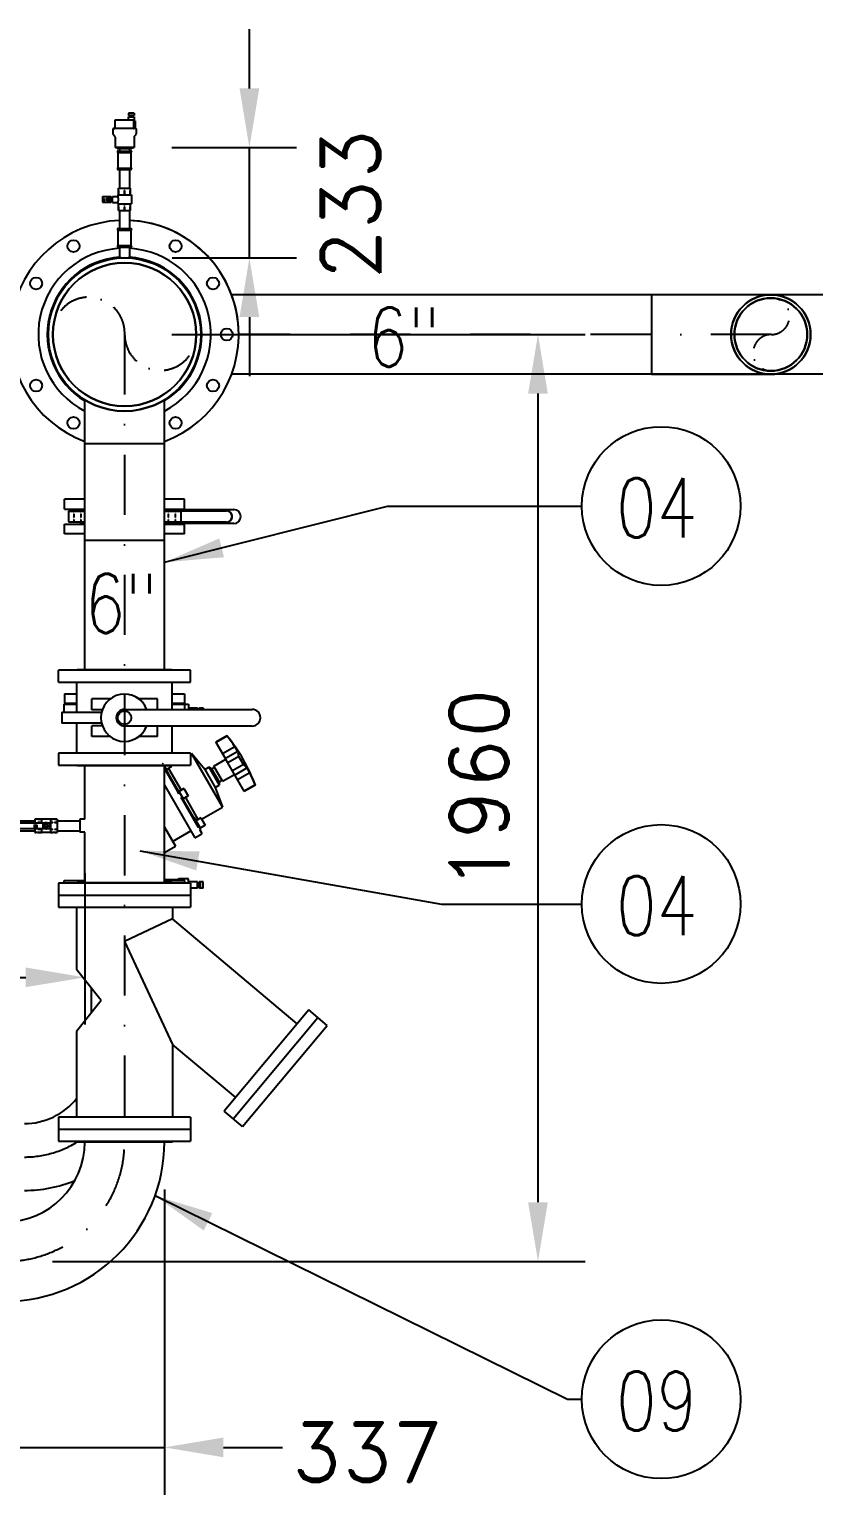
# Model space of a CAD drawing. Header units: millimetres. Extents: x -312439 to 477422, y -331570 to 212570.
# Drawn here: x 355449 to 357108, y 163460 to 166558 of the extents above; entities that cross this region are included whole.
import ezdxf

# ---------------------------------------------------------------- set-up
doc = ezdxf.new("R2010")
doc.units = ezdxf.units.MM
doc.linetypes.add('DASHDOT', pattern=[25.4, 12.7, -6.35, 0, -6.35])
doc.linetypes.add('DASHED', pattern=[0.75, 0.5, -0.25])
doc.layers.add('ARCONDTEXTO', color=4, linetype='Continuous')
doc.layers.add('TEXTO FORMATO', color=4, linetype='Continuous')
doc.styles.add('ROMAND', font='ROMAND.SHX')
doc.styles.add('ROMANS', font='romans.shx', dxfattribs={"height": 187.5})
doc.dimstyles.new('1-50 (MILIMETRO)', dxfattribs={"dimscale": 0, "dimtxt": 125, "dimasz": 125, "dimexe": 100, "dimexo": 100, "dimgap": 50, "dimtad": 0, "dimdec": 0, "dimzin": 0, "dimdsep": 46, "dimtxsty": 'ROMAND', "dimcen": -390, "dimclrd": 1, "dimclre": 1, "dimclrt": 3, "dimadec": 0, "dimazin": 0, "dimtfac": 1, "dimtdec": 0, "dimtix": 1, "dimtmove": 2, "dimatfit": 2, "dimfxl": 1, "dimtvp": 1, "dimtolj": 1, "dimtzin": 0, "dimarcsym": 0})

# ---------------------------------------------------------------- blocks, each defined once
blk = doc.blocks.new('*D125')
at = {"color": 1, "lineweight": -2, "transparency": 16777216}
for p, q in [((355750.2, 165913.1), (356624.7, 165913.1)), ((356524.7, 164078.4), (356524.7, 165788.1)), ((355497.7, 163953.4), (356624.7, 163953.4))]:
    blk.add_line(p, q, dxfattribs=at)
at = {"color": 1, "transparency": 16777216}
for points in [[(356503.8, 165788.1), (356545.5, 165788.1), (356524.7, 165913.1)], [(356503.8, 164078.4), (356545.5, 164078.4), (356524.7, 163953.4)]]:
    blk.add_solid(points, dxfattribs=at)
at = {"layer": 'Defpoints', "color": 0, "transparency": 16777216}
for p in [(355650.2, 165913.1), (356524.7, 165913.1), (355397.7, 163953.4)]:
    blk.add_point(p, dxfattribs=at)
at = {"color": 3, "transparency": 16777216, "insert": (356399.7, 164951.9), "char_height": 125, "attachment_point": 5, "rotation": 90, "style": 'ROMAND'}
blk.add_mtext('\\A1;1960', dxfattribs=at)
blk = doc.blocks.new('*D54')
at = {"color": 1, "lineweight": -2, "transparency": 16777216}
for p, q in [((354924.1, 164774.4), (354924.1, 164454)), ((355566, 164774.4), (355566, 164454)), ((355049.1, 164554), (355441, 164554))]:
    blk.add_line(p, q, dxfattribs=at)
at = {"color": 1, "transparency": 16777216}
for points in [[(355049.1, 164574.8), (355049.1, 164533.2), (354924.1, 164554)], [(355441, 164574.8), (355441, 164533.2), (355566, 164554)]]:
    blk.add_solid(points, dxfattribs=at)
at = {"layer": 'Defpoints', "color": 0, "transparency": 16777216}
for p in [(354924.1, 164874.4), (355566, 164874.4), (355566, 164554)]:
    blk.add_point(p, dxfattribs=at)
at = {"color": 3, "transparency": 16777216, "insert": (355245, 164679), "char_height": 125, "attachment_point": 5, "style": 'ROMAND'}
blk.add_mtext('\\A1;642', dxfattribs=at)
blk = doc.blocks.new('*D56')
at = {"color": 1, "lineweight": -2, "transparency": 16777216}
for p, q in [((355914.2, 166433.3), (355914.2, 166558.3)), ((355750.2, 166308.3), (356014.2, 166308.3)), ((355914.2, 166075), (355914.2, 166308.3)), ((355750.9, 166075), (356014.2, 166075)), ((355914.2, 165950), (355914.2, 165825))]:
    blk.add_line(p, q, dxfattribs=at)
at = {"color": 1, "transparency": 16777216}
for points in [[(355893.4, 166433.3), (355935.1, 166433.3), (355914.2, 166308.3)], [(355893.4, 165950), (355935.1, 165950), (355914.2, 166075)]]:
    blk.add_solid(points, dxfattribs=at)
at = {"layer": 'Defpoints', "color": 0, "transparency": 16777216}
for p in [(355650.2, 166308.3), (355914.2, 166308.3), (355650.9, 166075)]:
    blk.add_point(p, dxfattribs=at)
at = {"color": 3, "transparency": 16777216, "insert": (356128, 166187.9), "char_height": 125, "attachment_point": 5, "rotation": 90, "style": 'ROMAND'}
blk.add_mtext('\\A1;233', dxfattribs=at)
blk = doc.blocks.new('*D71')
at = {"color": 1, "lineweight": -2, "transparency": 16777216}
for p, q in [((355734.3, 164105.8), (355734.3, 163460.3)), ((355397.7, 163769.2), (355397.7, 163460.3)), ((355272.7, 163560.3), (355147.7, 163560.3)), ((355397.7, 163560.3), (355734.3, 163560.3)), ((355859.3, 163560.3), (355984.3, 163560.3))]:
    blk.add_line(p, q, dxfattribs=at)
at = {"color": 1, "transparency": 16777216}
for points in [[(355272.7, 163581.1), (355272.7, 163539.5), (355397.7, 163560.3)], [(355859.3, 163581.1), (355859.3, 163539.5), (355734.3, 163560.3)]]:
    blk.add_solid(points, dxfattribs=at)
at = {"layer": 'Defpoints', "color": 0, "transparency": 16777216}
for p in [(355734.3, 164205.8), (355397.7, 163869.2), (355734.3, 163560.3)]:
    blk.add_point(p, dxfattribs=at)
at = {"color": 3, "transparency": 16777216, "insert": (356164.1, 163550.3), "char_height": 125, "attachment_point": 5, "style": 'ROMAND'}
blk.add_mtext('\\A1;337', dxfattribs=at)

msp = doc.modelspace()

# ---------------------------------------------------------------- linework, layer by layer
at = {"color": 5, "linetype": 'Continuous', "extrusion": (0, 1, 0)}
for p, q in [((355668.782, 166366.105), (355629.896, 166366.105)), ((355629.896, 166366.105), (355629.896, 166349.967)), ((355670.419, 166380.967), (355658.207, 166380.967)), ((355658.207, 166380.967), (355658.207, 166375.936)), ((355670.419, 166375.936), (355658.207, 166375.936)), ((355658.472, 166366.105), (355658.472, 166372.946)), ((355658.472, 166372.946), (355670.504, 166372.946)), ((355661.251, 166375.936), (355661.251, 166372.946)), ((355667.726, 166375.936), (355667.726, 166372.946)), ((355668.782, 166366.105), (355668.782, 166349.967)), ((355670.419, 166380.967), (355670.419, 166375.936)), ((355670.504, 166372.946), (355670.504, 166364.44)), ((355670.504, 166364.44), (355672.875, 166364.44)), ((355672.875, 166364.44), (355672.875, 166348.251)), ((355625.587, 166347.766), (355625.587, 166336.996)), ((355629.707, 166331.338), (355625.934, 166336.013)), ((355674.276, 166348.251), (355626.072, 166348.251)), ((355670.641, 166331.338), (355674.414, 166336.013)), ((355674.761, 166347.766), (355674.761, 166336.996)), ((355630.055, 166330.355), (355630.055, 166308.263)), ((355670.293, 166308.263), (355630.055, 166308.263)), ((355634.524, 166308.243), (355630.055, 166308.263)), ((355665.824, 166308.243), (355634.524, 166308.243)), ((355634.524, 166308.243), (355634.524, 166305.385)), ((355665.824, 166305.385), (355634.524, 166305.385)), ((355636.524, 166300.843), (355663.824, 166300.843)), ((355636.524, 166300.737), (355636.524, 166300.843)), ((355636.524, 166300.737), (355663.824, 166300.737)), ((355639.404, 166305.385), (355639.404, 166300.843)), ((355660.944, 166305.385), (355660.944, 166300.843)), ((355663.824, 166300.737), (355663.824, 166300.843)), ((355665.824, 166308.243), (355670.293, 166308.263)), ((355665.824, 166308.243), (355665.824, 166305.385)), ((355670.293, 166330.355), (355670.293, 166308.263)), ((355636.524, 166297.737), (355663.824, 166297.737)), ((355636.524, 166264.949), (355636.524, 166297.737)), ((355663.824, 166264.949), (355663.824, 166297.737)), ((355636.524, 166264.949), (355663.824, 166264.949)), ((355636.524, 166261.949), (355663.824, 166261.949)), ((355636.524, 166261.843), (355636.524, 166261.949)), ((355636.524, 166261.843), (355663.824, 166261.843)), ((355639.524, 166261.843), (355639.524, 166222.096)), ((355660.824, 166261.843), (355660.824, 166222.096)), ((355663.824, 166261.843), (355663.824, 166261.949)), ((355635.852, 166208.096), (355664.496, 166208.096)), ((355635.852, 166208.096), (355635.852, 166205.072)), ((355637.674, 166222.096), (355662.674, 166222.096)), ((355637.674, 166208.096), (355637.674, 166222.096)), ((355662.674, 166208.096), (355662.674, 166222.096)), ((355664.496, 166208.096), (355664.496, 166189.096)), ((355603.674, 166204.496), (355603.674, 166192.696)), ((355603.674, 166204.496), (355621.781, 166204.496)), ((355603.674, 166192.696), (355621.781, 166192.696)), ((355612.765, 166195.795), (355612.765, 166201.397)), ((355612.765, 166201.397), (355616.432, 166201.397)), ((355612.765, 166195.795), (355616.432, 166195.795)), ((355616.432, 166203.241), (355616.432, 166193.951)), ((355616.432, 166203.241), (355618.365, 166203.241)), ((355616.432, 166193.951), (355618.365, 166193.951)), ((355618.365, 166193.951), (355618.365, 166203.241)), ((355618.365, 166201.397), (355618.831, 166201.397)), ((355618.365, 166195.795), (355618.831, 166195.795)), ((355618.831, 166204.496), (355618.831, 166192.696)), ((355621.781, 166192.696), (355621.781, 166204.496)), ((355621.781, 166201.397), (355624.506, 166201.397)), ((355621.781, 166195.795), (355624.506, 166195.795)), ((355624.506, 166192.119), (355624.506, 166205.072)), ((355624.506, 166205.072), (355635.852, 166205.072)), ((355624.506, 166192.119), (355635.852, 166192.119)), ((355635.852, 166192.119), (355635.852, 166189.096)), ((355635.852, 166189.096), (355664.496, 166189.096)), ((355637.674, 166175.096), (355637.674, 166189.096)), ((355662.674, 166175.096), (355662.674, 166189.096)), ((355637.674, 166175.096), (355662.674, 166175.096)), ((355639.524, 166175.096), (355639.524, 166136.92)), ((355660.824, 166175.096), (355660.824, 166136.92)), ((355636.524, 166136.92), (355663.824, 166136.92)), ((355636.524, 166136.814), (355636.524, 166136.92)), ((355636.524, 166136.814), (355663.824, 166136.814)), ((355636.524, 166133.814), (355663.824, 166133.814)), ((355636.524, 166101.026), (355636.524, 166133.814)), ((355663.824, 166136.814), (355663.824, 166136.92)), ((355663.824, 166101.026), (355663.824, 166133.814)), ((355636.524, 166101.026), (355663.824, 166101.026)), ((355636.524, 166098.026), (355663.824, 166098.026)), ((355636.524, 166097.92), (355636.524, 166098.026)), ((355636.524, 166097.92), (355663.824, 166097.92)), ((355639.524, 166097.92), (355639.524, 166076.249)), ((355660.824, 166097.92), (355660.824, 166076.249)), ((355663.824, 166097.92), (355663.824, 166098.026)), ((356764.728, 165997.209), (355876.537, 165997.209)), ((356764.728, 165997.216), (356764.728, 165828.909)), ((357017.178, 165997.216), (356764.728, 165997.216)), ((360903.15, 165997.204), (357018.592, 165997.204)), ((360904.563, 165828.904), (355876.539, 165828.904)), ((356764.728, 165828.909), (355876.541, 165828.909)), ((356764.728, 165828.916), (357017.178, 165828.916)), ((355566.024, 165204.844), (355566.024, 165774.741)), ((355734.324, 165204.844), (355734.324, 165774.741)), ((355566.024, 165682.418), (355734.324, 165682.418)), ((355566.024, 165564.698), (355523.174, 165564.698)), ((355523.174, 165544.098), (355523.174, 165564.698)), ((355777.174, 165564.698), (355734.324, 165564.698)), ((355777.174, 165544.098), (355777.174, 165564.698)), ((355523.174, 165544.098), (355566.024, 165544.098)), ((355531.395, 165539.298), (355566.024, 165539.298)), ((355531.395, 165539.298), (355531.395, 165517.098)), ((355557.174, 165542.498), (355566.024, 165542.498)), ((355557.174, 165539.298), (355557.174, 165542.498)), ((355557.174, 165540.898), (355566.024, 165540.898)), ((355734.324, 165544.098), (355777.174, 165544.098)), ((355734.324, 165543.202), (355880.993, 165543.202)), ((355734.324, 165542.498), (355743.174, 165542.498)), ((355734.324, 165540.898), (355743.174, 165540.898)), ((355734.324, 165539.298), (355768.953, 165539.298)), ((355743.174, 165539.298), (355743.174, 165542.498)), ((355743.174, 165540.202), (355866.073, 165540.202)), ((355768.953, 165539.298), (355768.953, 165517.098)), ((355523.174, 165512.298), (355566.024, 165512.298)), ((355523.174, 165491.698), (355523.174, 165512.298)), ((355531.395, 165517.098), (355566.024, 165517.098)), ((355557.174, 165517.098), (355557.174, 165513.898)), ((355557.174, 165515.498), (355566.024, 165515.498)), ((355557.174, 165513.898), (355566.024, 165513.898)), ((355734.324, 165517.098), (355768.953, 165517.098)), ((355734.324, 165515.498), (355743.174, 165515.498)), ((355734.324, 165513.898), (355743.174, 165513.898)), ((355880.993, 165513.194), (355734.324, 165513.194)), ((355734.324, 165512.298), (355777.174, 165512.298)), ((355743.174, 165517.098), (355743.174, 165513.898)), ((355866.073, 165516.195), (355743.174, 165516.195)), ((355777.174, 165491.698), (355777.174, 165512.298)), ((355566.024, 165491.698), (355523.174, 165491.698)), ((355734.324, 165477.844), (355566.024, 165477.844)), ((355777.174, 165491.698), (355734.324, 165491.698)), ((355789.674, 165203.244), (355510.674, 165203.244)), ((355510.674, 165177.844), (355510.674, 165203.244)), ((355550.274, 165204.844), (355548.674, 165203.244)), ((355550.274, 165204.844), (355750.074, 165204.844)), ((355750.074, 165204.844), (355751.674, 165203.244)), ((355789.674, 165177.844), (355789.674, 165203.244)), ((355510.674, 165177.844), (355789.674, 165177.844)), ((355523.174, 165153.737), (355549.174, 165153.737)), ((355523.174, 165153.737), (355523.174, 165133.137)), ((355549.174, 165114.344), (355549.174, 165177.844)), ((355751.174, 165120.344), (355751.174, 165177.844)), ((355751.174, 165153.737), (355777.174, 165153.737)), ((355777.174, 165153.737), (355777.174, 165133.137)), ((355522.674, 165131.637), (355549.174, 165131.637)), ((355522.674, 165114.344), (355522.674, 165131.637)), ((355549.174, 165133.137), (355523.174, 165133.137)), ((355620.073, 165142.844), (355580.719, 165142.844)), ((355580.719, 165119.844), (355580.719, 165142.844)), ((355627.369, 165147.392), (355627.369, 165147.956)), ((355627.369, 165147.956), (355628.513, 165147.956)), ((355650.174, 165152.844), (355650.072, 165152.844)), ((355671.733, 165147.956), (355674.244, 165147.956)), ((355674.244, 165147.956), (355674.244, 165146.668)), ((355719.629, 165142.844), (355680.173, 165142.844)), ((355719.629, 165120.344), (355719.629, 165142.844)), ((355777.174, 165133.137), (355751.174, 165133.137)), ((355751.174, 165131.637), (355785.174, 165131.637)), ((355777.009, 165131.637), (355777.009, 165120.344)), ((355785.174, 165131.637), (355785.174, 165120.344)), ((355785.174, 165123.987), (355804.674, 165123.987)), ((355804.674, 165123.987), (355804.674, 165120.344)), ((355807.674, 165123.887), (355807.674, 165120.344)), ((355807.674, 165123.887), (355808.674, 165123.887)), ((355808.674, 165123.887), (355808.674, 165120.344)), ((355808.674, 165123.137), (355810.174, 165123.137)), ((355810.174, 165123.137), (355811.074, 165124.037)), ((355810.174, 165123.137), (355810.174, 165120.344)), ((355811.074, 165124.037), (355811.074, 165120.344)), ((355811.074, 165124.037), (355816.674, 165124.037)), ((355816.674, 165124.037), (355816.674, 165120.344)), ((355517.174, 165114.344), (355601.415, 165114.344)), ((355517.174, 165114.344), (355517.174, 165091.344)), ((355601.415, 165091.344), (355517.174, 165091.344)), ((355549.174, 165027.844), (355549.174, 165091.344)), ((355603.053, 165119.844), (355580.719, 165119.844)), ((355650.072, 165120.344), (355920.072, 165120.344)), ((355804.674, 165121.137), (355807.674, 165121.137)), ((355603.053, 165085.844), (355580.719, 165085.844)), ((355580.719, 165062.844), (355580.719, 165085.844)), ((355620.073, 165062.844), (355580.719, 165062.844)), ((355920.072, 165085.344), (355650.072, 165085.344)), ((355719.629, 165062.844), (355680.173, 165062.844)), ((355719.629, 165062.844), (355719.629, 165085.344)), ((355751.174, 165027.844), (355751.174, 165085.344)), ((355866.787, 165064.481), (355843.435, 165050.998)), ((355867.207, 165063.754), (355843.855, 165050.271)), ((355867.207, 165063.754), (355866.787, 165064.481)), ((355626.104, 165057.731), (355626.104, 165058.963)), ((355628.513, 165057.731), (355626.104, 165057.731)), ((355650.174, 165052.844), (355650.072, 165052.844)), ((355672.979, 165057.731), (355671.733, 165057.731)), ((355672.979, 165058.348), (355672.979, 165057.731)), ((355843.855, 165050.271), (355843.435, 165050.998)), ((355863.444, 165016.343), (355843.855, 165050.271)), ((355883.586, 165041.538), (355857.569, 165026.517)), ((355889.46, 165031.364), (355863.444, 165016.343)), ((355889.46, 165031.364), (355883.586, 165041.538)), ((355789.674, 165027.844), (355510.674, 165027.844)), ((355510.674, 165027.844), (355510.674, 165002.444)), ((355510.674, 165002.444), (355789.674, 165002.444)), ((355550.274, 165000.844), (355548.674, 165002.444)), ((355750.074, 165000.844), (355550.274, 165000.844)), ((355566.024, 164888.092), (355566.024, 165000.844)), ((355734.324, 164754.844), (355734.324, 165000.844)), ((355742.608, 164986.637), (355734.405, 165000.844)), ((355749.114, 164999.367), (355738.722, 164993.367)), ((355748.262, 165000.844), (355749.114, 164999.367)), ((355750.074, 165000.844), (355751.674, 165002.444)), ((355789.674, 165027.844), (355789.674, 165002.444)), ((355789.674, 165026.137), (355791.721, 165027.318)), ((355791.721, 165027.318), (355857.071, 164914.129)), ((355819.95, 164993.676), (355791.721, 165027.318)), ((355819.95, 164993.676), (355828.072, 164998.365)), ((355828.072, 164998.365), (355850.172, 164960.087)), ((355834.172, 164994.843), (355828.072, 164998.365)), ((355834.172, 164994.843), (355840.321, 164998.393)), ((355839.071, 165000.558), (355864.185, 165015.058)), ((355857.571, 164968.515), (355839.071, 165000.558)), ((355868.435, 165007.697), (355863.444, 165016.343)), ((355891.787, 165021.179), (355868.435, 165007.697)), ((355903.016, 164947.802), (355868.435, 165007.697)), ((355901.787, 165003.859), (355878.435, 164990.376)), ((355901.787, 165003.859), (355891.787, 165021.179)), ((355734.324, 164994.985), (355764.922, 164941.988)), ((355741.089, 164986.939), (355763.437, 164948.231)), ((355743.052, 164995.867), (355769.775, 164949.581)), ((355819.95, 164993.676), (355842.05, 164955.398)), ((355834.172, 164994.843), (355850.172, 164967.13)), ((355850.172, 164967.13), (355856.321, 164970.68)), ((355857.571, 164968.515), (355882.685, 164983.015)), ((355909.444, 164996.751), (355883.427, 164981.731)), ((355915.318, 164986.577), (355889.301, 164971.556)), ((355915.318, 164986.577), (355909.444, 164996.751)), ((355734.324, 164960.585), (355798.702, 164849.079)), ((355764.445, 164948.813), (355762.55, 164947.719)), ((355775.445, 164929.76), (355764.445, 164948.813)), ((355767.52, 164943.488), (355764.922, 164941.988)), ((355775.838, 164953.081), (355765.445, 164947.081)), ((355784.838, 164937.492), (355774.445, 164931.492)), ((355775.838, 164953.081), (355784.838, 164937.492)), ((355842.05, 164955.398), (355850.172, 164960.087)), ((355842.05, 164955.398), (355857.071, 164914.129)), ((355850.172, 164967.13), (355850.172, 164960.087)), ((355926.368, 164961.284), (355903.016, 164947.802)), ((355903.435, 164947.075), (355903.016, 164947.802)), ((355926.787, 164960.558), (355903.435, 164947.075)), ((355926.787, 164960.558), (355926.368, 164961.284)), ((355772.371, 164935.086), (355769.773, 164933.586)), ((355769.773, 164933.586), (355806.133, 164870.608)), ((355775.445, 164929.76), (355773.55, 164928.666)), ((355774.437, 164929.178), (355796.785, 164890.471)), ((355778.775, 164933.992), (355805.499, 164887.706)), ((355813.013, 164888.692), (355857.071, 164914.129)), ((355368.966, 164885.074), (355460.587, 164885.074)), ((355386.737, 164880.324), (355491.78, 164880.324)), ((355460.587, 164888.746), (355460.587, 164880.324)), ((355507.587, 164888.746), (355460.587, 164888.746)), ((355474.587, 164888.746), (355474.587, 164880.324)), ((355477.59, 164880.324), (355477.59, 164868.524)), ((355479.505, 164874.659), (355481.593, 164878.274)), ((355482, 164878.509), (355486.175, 164878.509)), ((355486.582, 164878.274), (355488.669, 164874.659)), ((355491.78, 164880.324), (355491.78, 164868.524)), ((355493.587, 164888.746), (355493.587, 164860.102)), ((355507.587, 164888.746), (355507.587, 164860.102)), ((355507.587, 164885.074), (355555.89, 164885.074)), ((355555.89, 164888.092), (355555.89, 164860.756)), ((355566.028, 164888.092), (355555.89, 164888.092)), ((355811.157, 164867.907), (355797.283, 164891.936)), ((355811.561, 164891.206), (355801.169, 164885.206)), ((355820.561, 164875.617), (355810.169, 164869.617)), ((355811.561, 164891.206), (355820.561, 164875.617)), ((355368.966, 164863.774), (355460.587, 164863.774)), ((355386.737, 164868.524), (355491.78, 164868.524)), ((355460.587, 164868.524), (355460.587, 164860.102)), ((355507.587, 164860.102), (355460.587, 164860.102)), ((355474.587, 164868.524), (355474.587, 164860.102)), ((355481.593, 164870.573), (355479.505, 164874.189)), ((355486.175, 164870.338), (355482, 164870.338)), ((355488.669, 164874.189), (355486.582, 164870.573)), ((355507.587, 164863.774), (355555.89, 164863.774)), ((355566.028, 164860.756), (355555.89, 164860.756)), ((355566.024, 164754.844), (355566.024, 164860.756)), ((355734.324, 164871.585), (355757.663, 164831.16)), ((355751.663, 164841.552), (355790.202, 164863.802)), ((355798.702, 164849.079), (355813.597, 164857.679)), ((355808.731, 164872.108), (355806.133, 164870.608)), ((355811.157, 164867.907), (355808.558, 164866.407)), ((355808.558, 164866.407), (355813.597, 164857.679)), ((355811.169, 164867.885), (355808.594, 164866.399)), ((355809.332, 164866.825), (355813.597, 164857.679)), ((355811.169, 164867.885), (355811.157, 164867.907)), ((355734.324, 164817.684), (355757.663, 164831.16)), ((355789.674, 164753.244), (355510.674, 164753.244)), ((355510.674, 164753.244), (355510.674, 164702.444)), ((355522.674, 164758.537), (355566.024, 164758.537)), ((355522.674, 164753.244), (355522.674, 164758.537)), ((355550.274, 164754.844), (355548.674, 164753.244)), ((355550.274, 164754.844), (355750.074, 164754.844)), ((355761.71, 164760.137), (355734.324, 164760.137)), ((355734.324, 164758.537), (355777.357, 164758.537)), ((355750.074, 164754.844), (355751.674, 164753.244)), ((355761.71, 164760.137), (355765.174, 164762.137)), ((355761.71, 164758.537), (355761.71, 164760.137)), ((355765.174, 164758.537), (355765.174, 164762.137)), ((355785.174, 164762.137), (355765.174, 164762.137)), ((355785.174, 164753.244), (355785.174, 164762.137)), ((355804.674, 164755.987), (355785.174, 164755.987)), ((355789.674, 164753.244), (355789.674, 164702.444)), ((355804.674, 164742.287), (355804.674, 164755.987)), ((355807.674, 164753.137), (355804.674, 164753.137)), ((355808.674, 164755.887), (355807.674, 164755.887)), ((355807.674, 164742.387), (355807.674, 164755.887)), ((355808.674, 164742.387), (355808.674, 164755.887)), ((355810.174, 164755.137), (355808.674, 164755.137)), ((355810.174, 164755.137), (355811.074, 164756.037)), ((355810.174, 164743.137), (355810.174, 164755.137)), ((355811.074, 164742.237), (355811.074, 164756.037)), ((355816.674, 164756.037), (355811.074, 164756.037)), ((355816.674, 164742.237), (355816.674, 164756.037)), ((355510.674, 164727.844), (355789.674, 164727.844)), ((355804.674, 164742.287), (355789.674, 164742.287)), ((355807.674, 164745.137), (355804.674, 164745.137)), ((355808.674, 164742.387), (355807.674, 164742.387)), ((355810.174, 164743.137), (355808.674, 164743.137)), ((355810.174, 164743.137), (355811.074, 164742.237)), ((355816.674, 164742.237), (355811.074, 164742.237)), ((355510.674, 164702.444), (355789.674, 164702.444)), ((355548.674, 164702.444), (355548.674, 164571.393)), ((355751.674, 164702.444), (355751.674, 164677.37)), ((355751.674, 164677.37), (355650.174, 164630.039)), ((356015.443, 164456.041), (355751.674, 164677.37)), ((355650.025, 164630.359), (355649.489, 164629.72)), ((355650.174, 164630.039), (355751.674, 164412.372)), ((355548.674, 164571.393), (355597.791, 164509.47)), ((355579.524, 164532.499), (355579.524, 164478.174)), ((355597.791, 164501.204), (355548.674, 164439.28)), ((356039.869, 164485.151), (355860.531, 164271.424)), ((356078.784, 164452.497), (356039.869, 164485.151)), ((355879.989, 164255.098), (356059.327, 164468.824)), ((355899.446, 164238.771), (356078.784, 164452.497)), ((355548.674, 164439.28), (355548.674, 164258.244)), ((355884.957, 164300.534), (355751.674, 164412.372)), ((355751.674, 164412.372), (355751.674, 164258.244)), ((355789.674, 164258.244), (355510.674, 164258.244)), ((355510.674, 164258.244), (355510.674, 164207.444)), ((355789.674, 164258.244), (355789.674, 164207.444)), ((355899.446, 164238.771), (355860.531, 164271.424)), ((355510.674, 164232.844), (355789.674, 164232.844)), ((355510.674, 164207.444), (355789.674, 164207.444)), ((355550.274, 164205.844), (355548.674, 164207.444)), ((355750.074, 164205.844), (355550.274, 164205.844)), ((355750.074, 164205.844), (355751.674, 164207.444))]:
    msp.add_line(p, q, dxfattribs=at)
at = {"color": 5, "linetype": 'DASHED', "extrusion": (0, 1, 0)}
for p, q in [((355668.782, 166349.967), (355668.994, 166349.967)), ((355638.035, 166208.096), (355638.035, 166222.096)), ((355649.813, 166208.096), (355649.813, 166222.096)), ((355650.535, 166208.096), (355650.535, 166222.096)), ((355662.313, 166208.096), (355662.313, 166222.096)), ((355605.721, 166204.496), (355605.721, 166192.696)), ((355607.807, 166192.696), (355607.807, 166204.496)), ((355618.365, 166203.178), (355616.432, 166203.178)), ((355616.432, 166201.09), (355618.365, 166201.09)), ((355618.365, 166200.683), (355616.432, 166200.683)), ((355616.432, 166196.508), (355618.365, 166196.508)), ((355618.365, 166196.101), (355616.432, 166196.101)), ((355616.432, 166194.014), (355618.365, 166194.014)), ((355638.035, 166175.096), (355638.035, 166189.096)), ((355649.813, 166175.096), (355649.813, 166189.096)), ((355650.535, 166175.096), (355650.535, 166189.096)), ((355662.313, 166175.096), (355662.313, 166189.096)), ((355543.124, 165539.298), (355543.124, 165517.098)), ((355557.666, 165539.298), (355557.666, 165517.098)), ((355742.682, 165539.298), (355742.682, 165517.098)), ((355757.224, 165539.298), (355757.224, 165517.098)), ((355731.472, 165005.925), (355729.576, 165004.83)), ((355901.148, 165015.037), (355896.787, 165012.519)), ((355736.972, 164996.399), (355735.076, 164995.304)), ((355459.538, 164868.524), (355459.538, 164880.324)), ((355460.587, 164888.649), (355474.587, 164888.649)), ((355460.587, 164881.849), (355474.587, 164881.849)), ((355460.587, 164881.223), (355474.587, 164881.223)), ((355462.393, 164868.524), (355462.393, 164880.324)), ((355464.479, 164880.324), (355464.479, 164868.524)), ((355493.587, 164888.649), (355507.587, 164888.649)), ((355493.587, 164881.849), (355507.587, 164881.849)), ((355493.587, 164881.223), (355507.587, 164881.223)), ((355802.919, 164882.175), (355801.023, 164881.08)), ((355460.587, 164867.624), (355474.587, 164867.624)), ((355460.587, 164866.998), (355474.587, 164866.998)), ((355460.587, 164860.198), (355474.587, 164860.198)), ((355493.587, 164867.624), (355507.587, 164867.624)), ((355493.587, 164866.998), (355507.587, 164866.998)), ((355493.587, 164860.198), (355507.587, 164860.198)), ((355808.419, 164872.649), (355806.523, 164871.554)), ((355650.174, 164630.039), (355649.489, 164629.72)), ((355650.025, 164630.359), (355650.174, 164630.039))]:
    msp.add_line(p, q, dxfattribs=at)
at = {"color": 6, "linetype": 'DASHDOT', "ltscale": 10, "extrusion": (0, 1, 0)}
msp.add_line((355650.174, 165913.054), (355650.174, 164207.444), dxfattribs=at)
at = {"color": 6, "linetype": 'DASHDOT', "ltscale": 10}
for p, q in [((357017.178, 165913.066), (355891.674, 165913.056)), ((360904.563, 165913.066), (357101.328, 165913.066))]:
    msp.add_line(p, q, dxfattribs=at)
at = {"color": 5, "linetype": 'Continuous'}
for centre, radius in [((355542.174, 166100.115), 12.7), ((355758.174, 166100.115), 12.7), ((355650.174, 165913.054), 161.9), ((355650.174, 165913.054), 151.6), ((355463.112, 166021.054), 12.7), ((355837.235, 166021.054), 12.7), ((357017.178, 165913.066), 84.15), ((357017.178, 165913.066), 77.04), ((355866.174, 165913.054), 12.7), ((355463.112, 165805.054), 12.7), ((355837.235, 165805.054), 12.7), ((355542.174, 165725.992), 12.7), ((355758.174, 165725.992), 12.7), ((355650.072, 165102.844), 14.326), ((355484.087, 164874.424), 2.801)]:
    msp.add_circle(centre, radius, dxfattribs=at)
for centre, radius, start, end in [((355626.072, 166347.766), 0.486, 90, 180), ((355627.152, 166336.996), 1.565, 180, 218.911528), ((355628.18, 166349.967), 1.716, 270, 0), ((355628.489, 166330.355), 1.565, 0, 38.911528), ((355671.859, 166330.355), 1.565, 141.088472, 180), ((355674.276, 166347.766), 0.486, 0, 90), ((355673.196, 166336.996), 1.565, 321.088472, 0), ((355636.524, 166299.237), 1.5, 90, 270), ((355663.824, 166299.237), 1.5, 270, 90), ((355636.524, 166263.449), 1.5, 90, 270), ((355663.824, 166263.449), 1.5, 270, 90), ((355650.174, 165913.054), 241.5, 92.527528, 249.607631), ((355650.174, 165913.054), 241.5, 290.392369, 87.472475), ((355650.174, 165913.054), 241.5, 0, 87.472472), ((355636.524, 166135.314), 1.5, 90, 270), ((355663.824, 166135.314), 1.5, 270, 90), ((355650.174, 165913.054), 182.5, 93.345463, 242.542154), ((355636.524, 166099.526), 1.5, 90, 270), ((355650.174, 165913.054), 182.5, 297.457846, 86.65452), ((355663.824, 166099.526), 1.5, 270, 90), ((355650.174, 165913.054), 163.5, 93.68616, 239.024012), ((355650.174, 165913.054), 163.5, 300.975995, 86.31384), ((355880.993, 165528.198), 15.004, 270, 90), ((355650.072, 165102.844), 17.5, 90, 270), ((355920.072, 165102.844), 17.5, 270, 90), ((355589.379, 164835.037), 360, 20.405932, 39.594077), ((355479.912, 164874.424), 0.47, 150, 210), ((355484.087, 164874.424), 6.477, 65.641708, 114.358292), ((355482, 164878.039), 0.47, 90, 150), ((355486.175, 164878.039), 0.47, 30, 90), ((355488.262, 164874.424), 0.47, 330, 30), ((355484.087, 164874.424), 6.477, 245.641708, 294.358292), ((355482, 164870.808), 0.47, 210, 270), ((355486.175, 164870.808), 0.47, 270, 330), ((355438.224, 164386.048), 141.3, 270, 321.413753), ((355397.724, 164205.844), 168.3, 270, 0), ((355397.724, 164205.844), 336.6, 270, 0), ((355438.224, 164386.048), 282.6, 270, 292.200451)]:
    msp.add_arc(centre, radius, start, end, dxfattribs=at)
at = {"color": 6, "linetype": 'DASHDOT', "ltscale": 5}
for centre, radius, start, end in [((355574.577, 165916.079), 75.853, 357.866905, 182.133095), ((355726.177, 165913.054), 75.8, 179.847091, 0.152909)]:
    msp.add_arc(centre, radius, start, end, dxfattribs=at)
at = {"color": 6, "linetype": 'DASHDOT', "ltscale": 4}
for centre, start, end in [((357018.294, 165951.586), 270, 90), ((357018.294, 165874.546), 90, 270)]:
    msp.add_arc(centre, 38.52, start, end, dxfattribs=at)
at = {"color": 6, "linetype": 'DASHDOT', "ltscale": 10}
for centre, radius, end in [((355397.724, 164205.844), 252.45, 0), ((355438.224, 164386.048), 211.95, 301.857477)]:
    msp.add_arc(centre, radius, 270, end, dxfattribs=at)
at = {"color": 5, "linetype": 'Continuous', "extrusion": (-3.00401e-115, -1.27977e-65, -1)}
for major_axis in [(0, 161.9), (0, 151.6)]:
    msp.add_ellipse((355650.174, 165913.054), major_axis=major_axis, ratio=1, start_param=-1.57079633, end_param=4.71238898, dxfattribs=at)
at = {"color": 5, "linetype": 'Continuous', "extrusion": (-6.16922e-112, -5.79957e-64, -1)}
for major_axis in [(0, 84.15), (0, 77.04)]:
    msp.add_ellipse((357017.178, 165913.066), major_axis=major_axis, ratio=1, start_param=-1.57079633, end_param=4.71238898, dxfattribs=at)
at = {"color": 5, "linetype": 'Continuous'}
for centre, major_axis, ratio, start_param, end_param in [((355865.561, 165528.198), (0, -12.003), 0.99076742, 0, 3.14159265), ((355866.073, 165528.198), (0, 12.003), 0.99076742, 3.14159265, 6.28318531), ((355650.072, 165102.844), (0, 50), 0.99996201, 5.06996008, 7.85398163), ((355650.174, 165102.844), (0, -50), 0.99996201, 1.92836743, 3.14159265), ((355650.072, 165102.844), (0, 50), 0.99996201, 1.57079633, 4.35481788), ((355650.174, 165102.844), (0, -50), 0.99996201, 0, 1.21322522), ((355584.312, 164843.813), (-310.711, -179.389), 0.93969262, 3.20569733, 3.28752786), ((355575.457, 164859.15), (310.711, 179.389), 0.34202014, 6.1372501, 6.21908063), ((355603.301, 164810.923), (-310.711, -179.389), 0.34202014, 3.20569733, 3.28752786), ((355594.446, 164826.26), (-310.711, -179.389), 0.93969262, 2.99565744, 3.07748797)]:
    msp.add_ellipse(centre, major_axis=major_axis, ratio=ratio, start_param=start_param, end_param=end_param, dxfattribs=at)
for points, knots in [([(355668.782, 166349.967), (355668.782, 166349.864), (355668.793, 166349.751), (355668.839, 166349.532), (355668.874, 166349.424), (355668.959, 166349.231), (355669.016, 166349.127), (355669.152, 166348.936), (355669.23, 166348.847), (355669.39, 166348.695), (355669.487, 166348.618), (355669.696, 166348.486), (355669.807, 166348.431), (355670.021, 166348.346), (355670.143, 166348.31), (355670.394, 166348.262), (355670.521, 166348.251), (355670.638, 166348.251)], [5.27564287, 5.27564287, 5.27564287, 5.27564287, 5.58507837, 5.58507837, 5.89451387, 5.89451387, 6.21795239, 6.21795239, 6.54139091, 6.54139091, 6.88072373, 6.88072373, 7.22005655, 7.22005655, 7.5703925, 7.5703925, 7.92072845, 7.92072845, 7.92072845, 7.92072845]), ([(355637.4, 166198.596), (355637.4, 166199.009), (355637.379, 166199.435), (355637.297, 166200.276), (355637.235, 166200.693), (355637.082, 166201.488), (355636.992, 166201.868), (355636.8, 166202.569), (355636.7, 166202.891), (355636.508, 166203.459), (355636.41, 166203.727), (355636.226, 166204.2), (355636.141, 166204.406), (355636.001, 166204.739), (355635.945, 166204.865), (355635.87, 166205.032), (355635.852, 166205.072), (355635.852, 166205.072)], [0, 0, 0, 0, 1.24074145, 1.24074145, 2.4814829, 2.4814829, 3.72222435, 3.72222435, 4.9629658, 4.9629658, 6.2015565, 6.2015565, 7.4401472, 7.4401472, 8.6787379, 8.6787379, 9.9173286, 9.9173286, 9.9173286, 9.9173286]), ([(355635.852, 166192.119), (355635.852, 166192.119), (355635.87, 166192.159), (355635.945, 166192.326), (355636.001, 166192.453), (355636.141, 166192.785), (355636.226, 166192.991), (355636.41, 166193.465), (355636.508, 166193.732), (355636.7, 166194.301), (355636.8, 166194.622), (355636.992, 166195.323), (355637.082, 166195.703), (355637.235, 166196.498), (355637.297, 166196.915), (355637.379, 166197.757), (355637.4, 166198.182), (355637.4, 166198.596)], [29.7519858, 29.7519858, 29.7519858, 29.7519858, 30.99057651, 30.99057651, 32.22916721, 32.22916721, 33.46775791, 33.46775791, 34.70634861, 34.70634861, 35.94709006, 35.94709006, 37.18783151, 37.18783151, 38.42857296, 38.42857296, 39.66931441, 39.66931441, 39.66931441, 39.66931441]), ([(355639.524, 166076.249), (355639.524, 166076.249), (355639.588, 166076.233), (355639.859, 166076.169), (355640.066, 166076.121), (355640.61, 166076), (355640.948, 166075.927), (355641.729, 166075.771), (355642.172, 166075.687), (355643.115, 166075.525), (355643.647, 166075.441), (355644.808, 166075.282), (355645.436, 166075.208), (355646.747, 166075.085), (355647.431, 166075.036), (355648.809, 166074.97), (355649.502, 166074.954), (355650.845, 166074.954), (355651.539, 166074.97), (355652.917, 166075.036), (355653.601, 166075.085), (355654.912, 166075.208), (355655.54, 166075.282), (355656.701, 166075.441), (355657.233, 166075.525), (355658.176, 166075.687), (355658.619, 166075.771), (355659.4, 166075.927), (355659.738, 166076), (355660.282, 166076.121), (355660.489, 166076.169), (355660.759, 166076.233), (355660.824, 166076.249), (355660.824, 166076.249)], [16.11456825, 16.11456825, 16.11456825, 16.11456825, 18.12877106, 18.12877106, 20.14297387, 20.14297387, 22.15717669, 22.15717669, 24.1713795, 24.1713795, 26.18581875, 26.18581875, 28.200258, 28.200258, 30.21469724, 30.21469724, 32.22913649, 32.22913649, 34.24357574, 34.24357574, 36.25801499, 36.25801499, 38.27245424, 38.27245424, 40.28689348, 40.28689348, 42.3010963, 42.3010963, 44.31529911, 44.31529911, 46.32950192, 46.32950192, 48.34370474, 48.34370474, 48.34370474, 48.34370474]), ([(355764.922, 164941.988), (355764.489, 164942.807), (355764.108, 164943.559), (355763.609, 164944.585), (355763.456, 164944.911), (355763.183, 164945.508), (355763.063, 164945.783), (355762.907, 164946.159), (355762.859, 164946.278), (355762.771, 164946.504), (355762.731, 164946.611), (355762.625, 164946.91), (355762.573, 164947.08), (355762.504, 164947.363), (355762.487, 164947.476), (355762.491, 164947.643), (355762.511, 164947.696), (355762.55, 164947.719)], [0.0000002483, 0.0000002483, 0.0000002483, 0.0000002483, 0.0030541013, 0.0030541013, 0.0045810278, 0.0045810278, 0.0061079543, 0.0061079543, 0.0068714175, 0.0068714175, 0.0076348807, 0.0076348807, 0.0091618072, 0.0091618072, 0.0106887337, 0.0106887337, 0.0122156602, 0.0122156602, 0.0122156602, 0.0122156602]), ([(355773.55, 164928.666), (355773.472, 164928.621), (355773.327, 164928.701), (355773.011, 164929.003), (355772.888, 164929.135), (355772.615, 164929.455), (355772.464, 164929.642), (355772.135, 164930.072), (355771.955, 164930.315), (355771.571, 164930.854), (355771.369, 164931.145), (355770.946, 164931.771), (355770.724, 164932.105), (355770.261, 164932.816), (355770.02, 164933.194), (355769.773, 164933.586)], [0.0000001979, 0.0000001979, 0.0000001979, 0.0000001979, 0.003054238, 0.003054238, 0.0045812581, 0.0045812581, 0.0061082782, 0.0061082782, 0.0076352982, 0.0076352982, 0.0091623183, 0.0091623183, 0.0106893383, 0.0106893383, 0.0122163584, 0.0122163584, 0.0122163584, 0.0122163584]), ([(355806.133, 164870.608), (355805.735, 164871.368), (355805.316, 164872.184), (355804.657, 164873.489), (355804.431, 164873.94), (355803.983, 164874.842), (355803.759, 164875.296), (355803.423, 164875.983), (355803.311, 164876.212), (355803.088, 164876.673), (355802.976, 164876.906), (355802.643, 164877.598), (355802.427, 164878.051), (355802.005, 164878.945), (355801.8, 164879.385), (355801.4, 164880.25), (355801.207, 164880.674), (355801.023, 164881.08)], [0.0000002678, 0.0000002678, 0.0000002678, 0.0000002678, 0.0030546001, 0.0030546001, 0.0045817662, 0.0045817662, 0.0061089324, 0.0061089324, 0.0068725154, 0.0068725154, 0.0076360985, 0.0076360985, 0.0091632646, 0.0091632646, 0.0106904308, 0.0106904308, 0.0122175969, 0.0122175969, 0.0122175969, 0.0122175969]), ([(355777.357, 164758.537), (355777.312, 164757.927), (355777.267, 164757.263), (355777.205, 164756.189), (355777.185, 164755.818), (355777.147, 164755.049), (355777.129, 164754.65), (355777.099, 164753.918), (355777.087, 164753.583), (355777.076, 164753.244)], [0, 0, 0, 0, 0.00261569115, 0.00261569115, 0.00392353673, 0.00392353673, 0.00523138231, 0.00523138231, 0.0063038986, 0.0063038986, 0.0063038986, 0.0063038986]), ([(355597.791, 164509.47), (355597.923, 164509.303), (355598.05, 164509.127), (355598.392, 164508.596), (355598.589, 164508.22), (355598.908, 164507.429), (355599.03, 164507.014), (355599.192, 164506.174), (355599.231, 164505.75), (355599.231, 164504.924), (355599.192, 164504.499), (355599.03, 164503.66), (355598.908, 164503.245), (355598.589, 164502.454), (355598.392, 164502.077), (355598.05, 164501.547), (355597.923, 164501.37), (355597.791, 164501.204)], [17.89795356, 17.89795356, 17.89795356, 17.89795356, 18.55921682, 18.55921682, 19.79774199, 19.79774199, 21.03626716, 21.03626716, 22.27479234, 22.27479234, 23.51331751, 23.51331751, 24.75184268, 24.75184268, 25.99036785, 25.99036785, 26.65163111, 26.65163111, 26.65163111, 26.65163111])]:
    msp.add_open_spline(points, degree=3, knots=knots, dxfattribs=at)
for points in [[(355735.076, 164995.304), (355734.831, 164995.645), (355734.58, 164995.997), (355734.324, 164996.36)], [(355741.089, 164986.939), (355739.085, 164989.728), (355737.081, 164992.516), (355735.076, 164995.304)], [(355742.608, 164986.637), (355742.101, 164986.738), (355741.595, 164986.838), (355741.089, 164986.939)], [(355796.785, 164890.471), (355796.951, 164890.959), (355797.117, 164891.448), (355797.283, 164891.936)], [(355801.023, 164881.08), (355799.611, 164884.211), (355798.198, 164887.341), (355796.785, 164890.471)], [(355808.594, 164866.399), (355808.586, 164866.394), (355808.574, 164866.397), (355808.558, 164866.407)]]:
    msp.add_open_spline(points, degree=3, dxfattribs=at)
at = {"layer": 'TEXTO FORMATO', "color": 1}
for centre in [(356785.341, 165550.293), (356785.341, 164709.031), (356785.341, 163662.003)]:
    msp.add_circle(centre, 167.835, dxfattribs=at)

# ---------------------------------------------------------------- texts
at = {"layer": 'ARCONDTEXTO', "linetype": 'Continuous', "lineweight": -3, "style": 'ROMANS', "width": 0.8}
for p in [(356163.919, 165844.961), (355565.64, 165281.832)]:
    msp.add_text('6"', height=125, dxfattribs=at).set_placement(p)
at = {"layer": 'ARCONDTEXTO', "color": 3, "linetype": 'Continuous', "lineweight": -3, "style": 'ROMANS', "width": 0.8}
for s, p in [('04', (356690.023, 165484.227)), ('04', (356690.023, 164642.965)), ('09', (356690.023, 163595.938))]:
    msp.add_text(s, height=125, dxfattribs=at).set_placement(p)

# ---------------------------------------------------------------- dimensions: what is measured, and where the dimension line sits
for base, p1, p2, picture, middle in [((355914.237, 166308.263), (355650.934, 166074.961), (355650.174, 166308.263), '*D56', (356128.012, 166187.902)), ((356524.661, 165913.054), (355397.724, 163953.394), (355650.174, 165913.054), '*D125', (356399.661, 164951.936))]:
    dim = msp.add_linear_dim(base=base, p1=p1, p2=p2, angle=90, dimstyle='1-50 (MILIMETRO)', override={"dimscale": 1})
    dim.commit()
    dim.dimension.update_dxf_attribs({"geometry": picture, "text_midpoint": middle, "dimtype": 160})
dim = msp.add_linear_dim(base=(355566.024, 164553.997), p1=(354924.057, 164874.424), p2=(355566.024, 164874.424), dimstyle='1-50 (MILIMETRO)', override={"dimscale": 1})
dim.commit()
dim.dimension.update_dxf_attribs({"geometry": '*D54', "text_midpoint": (355245.04, 164678.997)})
dim = msp.add_linear_dim(base=(355734.324, 163560.284), p1=(355397.724, 163869.244), p2=(355734.324, 164205.844), dimstyle='1-50 (MILIMETRO)', override={"dimscale": 1})
dim.commit()
dim.dimension.update_dxf_attribs({"geometry": '*D71', "text_midpoint": (356164.108, 163550.279), "dimtype": 160})

# ---------------------------------------------------------------- leaders
at = {"layer": 'TEXTO FORMATO'}
for points in [[(355734.324, 165431.502), (356206.032, 165550.293), (356617.506, 165550.293)], [(355682.237, 164821.812), (356320.826, 164709.031), (356617.506, 164709.031)], [(355714.654, 164092.465), (356586.847, 163662.003), (356617.506, 163662.003)]]:
    msp.add_leader(points, dimstyle='1-50 (MILIMETRO)', override={"dimscale": 1}, dxfattribs=at)

doc.saveas('drawing.dxf')
